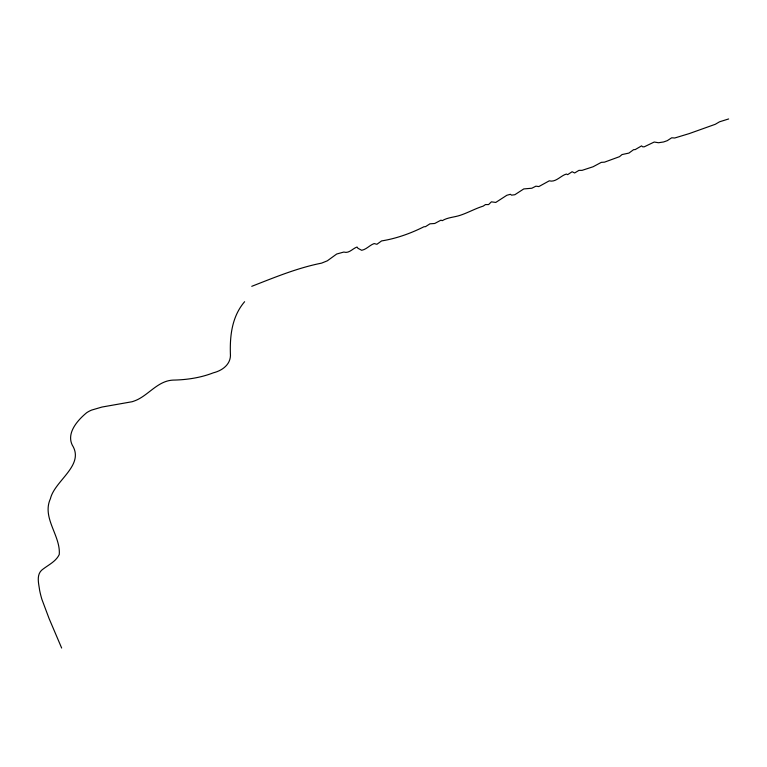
<?xml version="1.0" encoding="UTF-8"?>
<svg xmlns="http://www.w3.org/2000/svg" width="767" height="767" viewBox="0 0 767 767"><rect width="100%" height="100%" fill="white"/><g stroke="black" fill="none" stroke-linecap="round" stroke-linejoin="round"><path stroke-width="1.15" d="M244.615 301.699C231.624 316.886 229.688 336.694 230.455 355.687C230.09 365.063 221.73 370.749 213.389 372.8C200.484 377.824 186.774 379.847 173.006 380.106C158.817 380.787 149.977 393.183 138.233 399.281A56.672 38.436 24.9 0 1 132.116 401.726L101.963 407.047L91.589 410.096A46.183 31.313 24.9 0 0 86.642 412.732C77.764 420.105 66.307 432.751 72.232 445.042C85.051 465.339 54.764 480.43 50.43 498.675C41.619 517.917 60.794 535.577 59.251 554.531C55.703 561.99 47.477 565.26 41.466 570.37C36.241 575.566 38.801 583.85 39.616 590.245A149.91 101.656 24.9 0 0 41.897 599.343L49.107 618.595L61.657 648.048M728.65 118.952L719.551 121.8L715.285 124.292L689.197 133.611L674.72 138.002L671.7 137.801L667.271 140.668L663.56 141.972L658.537 142.739L654.203 142.039L644.222 146.823L642.679 146.813L641.567 145.883L635.191 149.594L633.6 149.67L628.911 153.084L622.018 154.57L619.496 156.679L604.511 162.153L601.309 162.364L593.044 166.775L582.057 170.36L578.951 170.37L574.636 172.968L572.115 171.731L567.657 174.655L566.391 174.051C560.715 175.624 555.73 182.651 549.277 180.83L538.837 186.573L535.922 186.17L531.857 188.231L523.756 188.931L514.858 194.722L511.56 195.154L510.41 194.291L506.843 195.269L495.77 202.44L491.388 201.836L488.589 204.578L485.482 204.568L483.21 206.122C475.387 208.519 468.119 212.68 460.315 215.268C454.313 217.31 447.851 217.31 442.262 220.666L440.948 220.167L434.755 223.475L429.932 223.83L425.522 226.649L423.902 226.773C410.709 233.417 396.136 238.614 381.573 240.924L376.913 244.28L374.143 243.57C369.56 245.219 366.636 249.313 361.708 250.301L357.978 248.316L357.029 247.032C352.552 248.537 349.033 253.762 343.827 252.055L336.694 254.021L327.336 260.809L321.603 263.129C297.481 267.894 274.576 277.414 251.749 286.321"/></g></svg>
